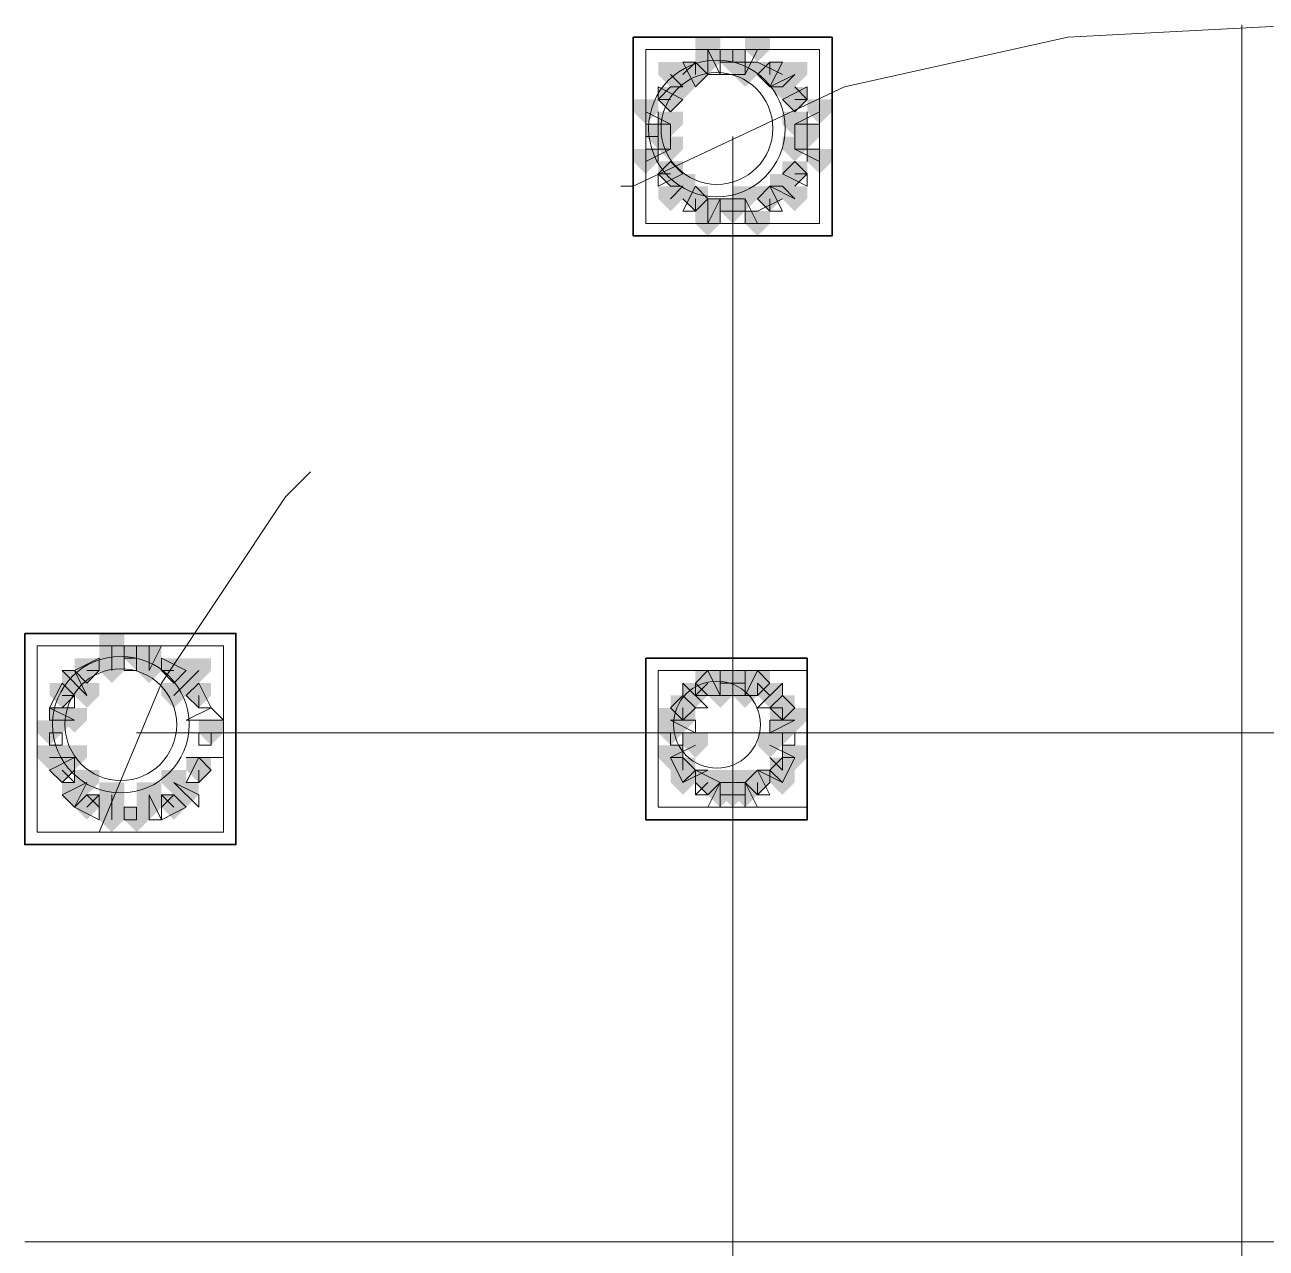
# Model space of a CAD drawing. Header units: millimetres. Extents: x 2315 to 4619, y 1334 to 1897.
# Drawn here: x 3466.06 to 3472.16, y 1541.67 to 1547.68 of the extents above; entities that cross this region are included whole.
import ezdxf

# ---------------------------------------------------------------- set-up
doc = ezdxf.new("R2010")
doc.units = ezdxf.units.MM
for name, color, linetype, true_color in [('PDF_10', 7, 'Continuous', 0x00b85c), ('PDF_AXIS', 7, 'Continuous', 0x00b85c), ('PDF_柱构件', 7, 'Continuous', 0x00b85c), ('PDF_转运站初步方案', 7, 'Continuous', 0x00b85c)]:
    doc.layers.add(name, color=color, linetype=linetype, true_color=true_color)
doc.layers.add('PDF_中心线层', color=1, linetype='Continuous')
doc.layers.add('PDF_粗实线层', color=7, linetype='Continuous')

msp = doc.modelspace()

# ---------------------------------------------------------------- hatches: boundary and pattern name
at = {"layer": 'PDF_10', "transparency": 33554559}
for points in [[(3469.5396, 1547.5601), (3469.4785, 1547.5601), (3469.4785, 1547.499), (3469.5396, 1547.4379), (3469.6006, 1547.499), (3469.6006, 1547.5601)], [(3469.5396, 1547.5601), (3469.4785, 1547.5601), (3469.4785, 1547.499), (3469.5396, 1547.4379), (3469.6006, 1547.499), (3469.6006, 1547.5601)], [(3469.3563, 1547.499), (3469.2952, 1547.499), (3469.2952, 1547.4379), (3469.3563, 1547.3768), (3469.4174, 1547.4379), (3469.4174, 1547.499)], [(3469.3563, 1547.499), (3469.2952, 1547.499), (3469.2952, 1547.4379), (3469.3563, 1547.3768), (3469.4174, 1547.4379), (3469.4174, 1547.499)], [(3469.7228, 1547.499), (3469.6617, 1547.499), (3469.6617, 1547.4379), (3469.7228, 1547.3768), (3469.7839, 1547.4379), (3469.7839, 1547.499)], [(3469.7228, 1547.499), (3469.6617, 1547.499), (3469.6617, 1547.4379), (3469.7228, 1547.3768), (3469.7839, 1547.4379), (3469.7839, 1547.499)], [(3469.2342, 1547.3768), (3469.1731, 1547.3768), (3469.1731, 1547.3157), (3469.2342, 1547.2547), (3469.2952, 1547.3157), (3469.2952, 1547.3768)], [(3469.2342, 1547.3768), (3469.1731, 1547.3768), (3469.1731, 1547.3157), (3469.2342, 1547.2547), (3469.2952, 1547.3157), (3469.2952, 1547.3768)], [(3469.845, 1547.3768), (3469.7839, 1547.3768), (3469.7839, 1547.3157), (3469.845, 1547.2547), (3469.906, 1547.3157), (3469.906, 1547.3768)], [(3469.845, 1547.3768), (3469.7839, 1547.3768), (3469.7839, 1547.3157), (3469.845, 1547.2547), (3469.906, 1547.3157), (3469.906, 1547.3768)], [(3469.1731, 1547.1936), (3469.112, 1547.1936), (3469.112, 1547.1325), (3469.1731, 1547.0714), (3469.2342, 1547.1325), (3469.2342, 1547.1936)], [(3469.1731, 1547.1936), (3469.112, 1547.1936), (3469.112, 1547.1325), (3469.1731, 1547.0714), (3469.2342, 1547.1325), (3469.2342, 1547.1936)], [(3469.906, 1547.1936), (3469.845, 1547.1936), (3469.845, 1547.1325), (3469.906, 1547.0714), (3469.9671, 1547.1325), (3469.9671, 1547.1936)], [(3469.906, 1547.1936), (3469.845, 1547.1936), (3469.845, 1547.1325), (3469.906, 1547.0714), (3469.9671, 1547.1325), (3469.9671, 1547.1936)], [(3469.906, 1547.1936), (3469.845, 1547.1936), (3469.845, 1547.1325), (3469.906, 1547.0714), (3469.9671, 1547.1325), (3469.9671, 1547.1936)], [(3469.2342, 1547.0103), (3469.1731, 1547.0103), (3469.1731, 1546.9493), (3469.2342, 1546.8882), (3469.2952, 1546.9493), (3469.2952, 1547.0103)], [(3469.2342, 1547.0103), (3469.1731, 1547.0103), (3469.1731, 1546.9493), (3469.2342, 1546.8882), (3469.2952, 1546.9493), (3469.2952, 1547.0103)], [(3469.845, 1547.0103), (3469.7839, 1547.0103), (3469.7839, 1546.9493), (3469.845, 1546.8882), (3469.906, 1546.9493), (3469.906, 1547.0103)], [(3469.845, 1547.0103), (3469.7839, 1547.0103), (3469.7839, 1546.9493), (3469.845, 1546.8882), (3469.906, 1546.9493), (3469.906, 1547.0103)], [(3469.3563, 1546.8882), (3469.2952, 1546.8882), (3469.2952, 1546.8271), (3469.3563, 1546.766), (3469.4174, 1546.8271), (3469.4174, 1546.8882)], [(3469.3563, 1546.8882), (3469.2952, 1546.8882), (3469.2952, 1546.8271), (3469.3563, 1546.766), (3469.4174, 1546.8271), (3469.4174, 1546.8882)], [(3469.7228, 1546.8882), (3469.6617, 1546.8882), (3469.6617, 1546.8271), (3469.7228, 1546.766), (3469.7839, 1546.8271), (3469.7839, 1546.8882)], [(3469.7228, 1546.8882), (3469.6617, 1546.8882), (3469.6617, 1546.8271), (3469.7228, 1546.766), (3469.7839, 1546.8271), (3469.7839, 1546.8882)], [(3469.5396, 1546.8271), (3469.4785, 1546.8271), (3469.4785, 1546.766), (3469.5396, 1546.7049), (3469.6006, 1546.766), (3469.6006, 1546.8271)], [(3469.5396, 1546.8271), (3469.4785, 1546.8271), (3469.4785, 1546.766), (3469.5396, 1546.7049), (3469.6006, 1546.766), (3469.6006, 1546.8271)], [(3466.6077, 1544.6282), (3466.5466, 1544.6282), (3466.5466, 1544.5671), (3466.6077, 1544.506), (3466.6687, 1544.5671), (3466.6687, 1544.6282)], [(3466.6077, 1544.6282), (3466.5466, 1544.6282), (3466.5466, 1544.5671), (3466.6077, 1544.506), (3466.6687, 1544.5671), (3466.6687, 1544.6282)], [(3466.3633, 1544.5671), (3466.3023, 1544.5671), (3466.3023, 1544.506), (3466.3633, 1544.4449), (3466.4244, 1544.506), (3466.4244, 1544.5671)], [(3466.3633, 1544.5671), (3466.3023, 1544.5671), (3466.3023, 1544.506), (3466.3633, 1544.4449), (3466.4244, 1544.506), (3466.4244, 1544.5671)], [(3466.7909, 1544.5671), (3466.7298, 1544.5671), (3466.7298, 1544.506), (3466.7909, 1544.4449), (3466.852, 1544.506), (3466.852, 1544.5671)], [(3466.7909, 1544.5671), (3466.7298, 1544.5671), (3466.7298, 1544.506), (3466.7909, 1544.4449), (3466.852, 1544.506), (3466.852, 1544.5671)], [(3469.4174, 1544.506), (3469.3563, 1544.506), (3469.3563, 1544.4449), (3469.4174, 1544.3839), (3469.4785, 1544.4449), (3469.4785, 1544.506)], [(3469.4174, 1544.506), (3469.3563, 1544.506), (3469.3563, 1544.4449), (3469.4174, 1544.3839), (3469.4785, 1544.4449), (3469.4785, 1544.506)], [(3469.5396, 1544.506), (3469.4785, 1544.506), (3469.4785, 1544.4449), (3469.5396, 1544.3839), (3469.6006, 1544.4449), (3469.6006, 1544.506)], [(3469.5396, 1544.506), (3469.4785, 1544.506), (3469.4785, 1544.4449), (3469.5396, 1544.3839), (3469.6006, 1544.4449), (3469.6006, 1544.506)], [(3469.6617, 1544.506), (3469.6006, 1544.506), (3469.6006, 1544.4449), (3469.6617, 1544.3839), (3469.7228, 1544.4449), (3469.7228, 1544.506)], [(3469.6617, 1544.506), (3469.6006, 1544.506), (3469.6006, 1544.4449), (3469.6617, 1544.3839), (3469.7228, 1544.4449), (3469.7228, 1544.506)], [(3466.2412, 1544.4449), (3466.1801, 1544.4449), (3466.1801, 1544.3839), (3466.2412, 1544.3228), (3466.3023, 1544.3839), (3466.3023, 1544.4449)], [(3466.2412, 1544.4449), (3466.1801, 1544.4449), (3466.1801, 1544.3839), (3466.2412, 1544.3228), (3466.3023, 1544.3839), (3466.3023, 1544.4449)], [(3466.9131, 1544.4449), (3466.852, 1544.4449), (3466.852, 1544.3839), (3466.9131, 1544.3228), (3466.9742, 1544.3839), (3466.9742, 1544.4449)], [(3466.9131, 1544.4449), (3466.852, 1544.4449), (3466.852, 1544.3839), (3466.9131, 1544.3228), (3466.9742, 1544.3839), (3466.9742, 1544.4449)], [(3466.9131, 1544.4449), (3466.852, 1544.4449), (3466.852, 1544.3839), (3466.9131, 1544.3228), (3466.9742, 1544.3839), (3466.9742, 1544.4449)], [(3469.2952, 1544.3839), (3469.2342, 1544.3839), (3469.2342, 1544.3228), (3469.2952, 1544.2617), (3469.3563, 1544.3228), (3469.3563, 1544.3839)], [(3469.2952, 1544.3839), (3469.2342, 1544.3839), (3469.2342, 1544.3228), (3469.2952, 1544.2617), (3469.3563, 1544.3228), (3469.3563, 1544.3839)], [(3469.2952, 1544.3839), (3469.2342, 1544.3839), (3469.2342, 1544.3228), (3469.2952, 1544.2617), (3469.3563, 1544.3228), (3469.3563, 1544.3839)], [(3469.7839, 1544.3839), (3469.7228, 1544.3839), (3469.7228, 1544.3228), (3469.7839, 1544.2617), (3469.845, 1544.3228), (3469.845, 1544.3839)], [(3469.7839, 1544.3839), (3469.7228, 1544.3839), (3469.7228, 1544.3228), (3469.7839, 1544.2617), (3469.845, 1544.3228), (3469.845, 1544.3839)], [(3466.1801, 1544.2617), (3466.119, 1544.2617), (3466.119, 1544.2006), (3466.1801, 1544.1395), (3466.2412, 1544.2006), (3466.2412, 1544.2617)], [(3466.1801, 1544.2617), (3466.119, 1544.2617), (3466.119, 1544.2006), (3466.1801, 1544.1395), (3466.2412, 1544.2006), (3466.2412, 1544.2617)], [(3466.9742, 1544.2617), (3466.9131, 1544.2617), (3466.9131, 1544.2006), (3466.9742, 1544.1395), (3467.0352, 1544.2006), (3467.0352, 1544.2617)], [(3466.9742, 1544.2617), (3466.9131, 1544.2617), (3466.9131, 1544.2006), (3466.9742, 1544.1395), (3467.0352, 1544.2006), (3467.0352, 1544.2617)], [(3469.2342, 1544.2617), (3469.1731, 1544.2617), (3469.1731, 1544.2006), (3469.2342, 1544.1395), (3469.2952, 1544.2006), (3469.2952, 1544.2617)], [(3469.2342, 1544.2617), (3469.1731, 1544.2617), (3469.1731, 1544.2006), (3469.2342, 1544.1395), (3469.2952, 1544.2006), (3469.2952, 1544.2617)], [(3469.7839, 1544.2617), (3469.7228, 1544.2617), (3469.7228, 1544.2006), (3469.7839, 1544.1395), (3469.845, 1544.2006), (3469.845, 1544.2617)], [(3469.7839, 1544.2617), (3469.7228, 1544.2617), (3469.7228, 1544.2006), (3469.7839, 1544.1395), (3469.845, 1544.2006), (3469.845, 1544.2617)], [(3466.2412, 1544.0784), (3466.1801, 1544.0784), (3466.1801, 1544.0174), (3466.2412, 1543.9563), (3466.3023, 1544.0174), (3466.3023, 1544.0784)], [(3466.2412, 1544.0784), (3466.1801, 1544.0784), (3466.1801, 1544.0174), (3466.2412, 1543.9563), (3466.3023, 1544.0174), (3466.3023, 1544.0784)], [(3466.9131, 1544.0784), (3466.852, 1544.0784), (3466.852, 1544.0174), (3466.9131, 1543.9563), (3466.9742, 1544.0174), (3466.9742, 1544.0784)], [(3466.9131, 1544.0784), (3466.852, 1544.0784), (3466.852, 1544.0174), (3466.9131, 1543.9563), (3466.9742, 1544.0174), (3466.9742, 1544.0784)], [(3469.2952, 1544.0784), (3469.2342, 1544.0784), (3469.2342, 1544.0174), (3469.2952, 1543.9563), (3469.3563, 1544.0174), (3469.3563, 1544.0784)], [(3469.2952, 1544.0784), (3469.2342, 1544.0784), (3469.2342, 1544.0174), (3469.2952, 1543.9563), (3469.3563, 1544.0174), (3469.3563, 1544.0784)], [(3469.7839, 1544.0784), (3469.7228, 1544.0784), (3469.7228, 1544.0174), (3469.7839, 1543.9563), (3469.845, 1544.0174), (3469.845, 1544.0784)], [(3469.7839, 1544.0784), (3469.7228, 1544.0784), (3469.7228, 1544.0174), (3469.7839, 1543.9563), (3469.845, 1544.0174), (3469.845, 1544.0784)], [(3469.4174, 1544.0174), (3469.3563, 1544.0174), (3469.3563, 1543.9563), (3469.4174, 1543.8952), (3469.4785, 1543.9563), (3469.4785, 1544.0174)], [(3469.4174, 1544.0174), (3469.3563, 1544.0174), (3469.3563, 1543.9563), (3469.4174, 1543.8952), (3469.4785, 1543.9563), (3469.4785, 1544.0174)], [(3469.6617, 1544.0174), (3469.6006, 1544.0174), (3469.6006, 1543.9563), (3469.6617, 1543.8952), (3469.7228, 1543.9563), (3469.7228, 1544.0174)], [(3469.6617, 1544.0174), (3469.6006, 1544.0174), (3469.6006, 1543.9563), (3469.6617, 1543.8952), (3469.7228, 1543.9563), (3469.7228, 1544.0174)], [(3469.5396, 1543.9563), (3469.4785, 1543.9563), (3469.4785, 1543.8952), (3469.5396, 1543.8341), (3469.6006, 1543.8952), (3469.6006, 1543.9563)], [(3469.5396, 1543.9563), (3469.4785, 1543.9563), (3469.4785, 1543.8952), (3469.5396, 1543.8341), (3469.6006, 1543.8952), (3469.6006, 1543.9563)], [(3466.3633, 1543.8952), (3466.3023, 1543.8952), (3466.3023, 1543.8341), (3466.3633, 1543.773), (3466.4244, 1543.8341), (3466.4244, 1543.8952)], [(3466.3633, 1543.8952), (3466.3023, 1543.8952), (3466.3023, 1543.8341), (3466.3633, 1543.773), (3466.4244, 1543.8341), (3466.4244, 1543.8952)], [(3466.7909, 1543.8952), (3466.7298, 1543.8952), (3466.7298, 1543.8341), (3466.7909, 1543.773), (3466.852, 1543.8341), (3466.852, 1543.8952)], [(3466.7909, 1543.8952), (3466.7298, 1543.8952), (3466.7298, 1543.8341), (3466.7909, 1543.773), (3466.852, 1543.8341), (3466.852, 1543.8952)], [(3466.6077, 1543.8341), (3466.5466, 1543.8341), (3466.5466, 1543.773), (3466.6077, 1543.712), (3466.6687, 1543.773), (3466.6687, 1543.8341)], [(3466.6077, 1543.8341), (3466.5466, 1543.8341), (3466.5466, 1543.773), (3466.6077, 1543.712), (3466.6687, 1543.773), (3466.6687, 1543.8341)]]:
    msp.add_hatch(color=256, dxfattribs=at).paths.add_polyline_path(points)
at = {"layer": 'PDF_柱构件', "transparency": 33554559}
for points in [[(3469.4174, 1547.6211), (3469.3563, 1547.6211), (3469.3563, 1547.5601), (3469.4174, 1547.499), (3469.4785, 1547.5601), (3469.4785, 1547.6211)], [(3469.6617, 1547.6211), (3469.6006, 1547.6211), (3469.6006, 1547.5601), (3469.6617, 1547.499), (3469.7228, 1547.5601), (3469.7228, 1547.6211)], [(3469.4174, 1547.5601), (3469.3563, 1547.5601), (3469.3563, 1547.499), (3469.4174, 1547.4379), (3469.4785, 1547.499), (3469.4785, 1547.5601)], [(3469.2342, 1547.499), (3469.1731, 1547.499), (3469.1731, 1547.4379), (3469.2342, 1547.3768), (3469.2952, 1547.4379), (3469.2952, 1547.499)], [(3469.6006, 1547.499), (3469.5396, 1547.499), (3469.5396, 1547.4379), (3469.6006, 1547.3768), (3469.6617, 1547.4379), (3469.6617, 1547.499)], [(3469.845, 1547.499), (3469.7839, 1547.499), (3469.7839, 1547.4379), (3469.845, 1547.3768), (3469.906, 1547.4379), (3469.906, 1547.499)], [(3469.2952, 1547.4379), (3469.2342, 1547.4379), (3469.2342, 1547.3768), (3469.2952, 1547.3157), (3469.3563, 1547.3768), (3469.3563, 1547.4379)], [(3469.7839, 1547.4379), (3469.7228, 1547.4379), (3469.7228, 1547.3768), (3469.7839, 1547.3157), (3469.845, 1547.3768), (3469.845, 1547.4379)], [(3469.112, 1547.3157), (3469.0509, 1547.3157), (3469.0509, 1547.2547), (3469.112, 1547.1936), (3469.1731, 1547.2547), (3469.1731, 1547.3157)], [(3469.9671, 1547.3157), (3469.906, 1547.3157), (3469.906, 1547.2547), (3469.9671, 1547.1936), (3470.0282, 1547.2547), (3470.0282, 1547.3157)], [(3469.2342, 1547.2547), (3469.1731, 1547.2547), (3469.1731, 1547.1936), (3469.2342, 1547.1325), (3469.2952, 1547.1936), (3469.2952, 1547.2547)], [(3469.845, 1547.2547), (3469.7839, 1547.2547), (3469.7839, 1547.1936), (3469.845, 1547.1325), (3469.906, 1547.1936), (3469.906, 1547.2547)], [(3469.2342, 1547.1325), (3469.1731, 1547.1325), (3469.1731, 1547.0714), (3469.2342, 1547.0103), (3469.2952, 1547.0714), (3469.2952, 1547.1325)], [(3469.845, 1547.1325), (3469.7839, 1547.1325), (3469.7839, 1547.0714), (3469.845, 1547.0103), (3469.906, 1547.0714), (3469.906, 1547.1325)], [(3469.112, 1547.0714), (3469.0509, 1547.0714), (3469.0509, 1547.0103), (3469.112, 1546.9493), (3469.1731, 1547.0103), (3469.1731, 1547.0714)], [(3469.9671, 1547.0714), (3469.906, 1547.0714), (3469.906, 1547.0103), (3469.9671, 1546.9493), (3470.0282, 1547.0103), (3470.0282, 1547.0714)], [(3469.2952, 1546.9493), (3469.2342, 1546.9493), (3469.2342, 1546.8882), (3469.2952, 1546.8271), (3469.3563, 1546.8882), (3469.3563, 1546.9493)], [(3469.7839, 1546.9493), (3469.7228, 1546.9493), (3469.7228, 1546.8882), (3469.7839, 1546.8271), (3469.845, 1546.8882), (3469.845, 1546.9493)], [(3469.2342, 1546.8882), (3469.1731, 1546.8882), (3469.1731, 1546.8271), (3469.2342, 1546.766), (3469.2952, 1546.8271), (3469.2952, 1546.8882)], [(3469.6006, 1546.8882), (3469.5396, 1546.8882), (3469.5396, 1546.8271), (3469.6006, 1546.766), (3469.6617, 1546.8271), (3469.6617, 1546.8882)], [(3469.845, 1546.8882), (3469.7839, 1546.8882), (3469.7839, 1546.8271), (3469.845, 1546.766), (3469.906, 1546.8271), (3469.906, 1546.8882)], [(3469.4174, 1546.8271), (3469.3563, 1546.8271), (3469.3563, 1546.766), (3469.4174, 1546.7049), (3469.4785, 1546.766), (3469.4785, 1546.8271)], [(3469.4174, 1546.766), (3469.3563, 1546.766), (3469.3563, 1546.7049), (3469.4174, 1546.6439), (3469.4785, 1546.7049), (3469.4785, 1546.766)], [(3469.6617, 1546.766), (3469.6006, 1546.766), (3469.6006, 1546.7049), (3469.6617, 1546.6439), (3469.7228, 1546.7049), (3469.7228, 1546.766)], [(3466.4855, 1544.6893), (3466.4244, 1544.6893), (3466.4244, 1544.6282), (3466.4855, 1544.5671), (3466.5466, 1544.6282), (3466.5466, 1544.6893)], [(3466.4855, 1544.6282), (3466.4244, 1544.6282), (3466.4244, 1544.5671), (3466.4855, 1544.506), (3466.5466, 1544.5671), (3466.5466, 1544.6282)], [(3466.6687, 1544.6282), (3466.6077, 1544.6282), (3466.6077, 1544.5671), (3466.6687, 1544.506), (3466.7298, 1544.5671), (3466.7298, 1544.6282)], [(3466.4855, 1544.5671), (3466.4244, 1544.5671), (3466.4244, 1544.506), (3466.4855, 1544.4449), (3466.5466, 1544.506), (3466.5466, 1544.5671)], [(3466.6687, 1544.5671), (3466.6077, 1544.5671), (3466.6077, 1544.506), (3466.6687, 1544.4449), (3466.7298, 1544.506), (3466.7298, 1544.5671)], [(3466.9131, 1544.5671), (3466.852, 1544.5671), (3466.852, 1544.506), (3466.9131, 1544.4449), (3466.9742, 1544.506), (3466.9742, 1544.5671)], [(3466.3023, 1544.506), (3466.2412, 1544.506), (3466.2412, 1544.4449), (3466.3023, 1544.3839), (3466.3633, 1544.4449), (3466.3633, 1544.506)], [(3466.852, 1544.506), (3466.7909, 1544.506), (3466.7909, 1544.4449), (3466.852, 1544.3839), (3466.9131, 1544.4449), (3466.9131, 1544.506)], [(3469.4785, 1544.506), (3469.4174, 1544.506), (3469.4174, 1544.4449), (3469.4785, 1544.3839), (3469.5396, 1544.4449), (3469.5396, 1544.506)], [(3469.6006, 1544.506), (3469.5396, 1544.506), (3469.5396, 1544.4449), (3469.6006, 1544.3839), (3469.6617, 1544.4449), (3469.6617, 1544.506)], [(3466.3633, 1544.4449), (3466.3023, 1544.4449), (3466.3023, 1544.3839), (3466.3633, 1544.3228), (3466.4244, 1544.3839), (3466.4244, 1544.4449)], [(3466.7909, 1544.4449), (3466.7298, 1544.4449), (3466.7298, 1544.3839), (3466.7909, 1544.3228), (3466.852, 1544.3839), (3466.852, 1544.4449)], [(3469.3563, 1544.4449), (3469.2952, 1544.4449), (3469.2952, 1544.3839), (3469.3563, 1544.3228), (3469.4174, 1544.3839), (3469.4174, 1544.4449)], [(3469.4785, 1544.4449), (3469.4174, 1544.4449), (3469.4174, 1544.3839), (3469.4785, 1544.3228), (3469.5396, 1544.3839), (3469.5396, 1544.4449)], [(3469.6006, 1544.4449), (3469.5396, 1544.4449), (3469.5396, 1544.3839), (3469.6006, 1544.3228), (3469.6617, 1544.3839), (3469.6617, 1544.4449)], [(3469.7228, 1544.4449), (3469.6617, 1544.4449), (3469.6617, 1544.3839), (3469.7228, 1544.3228), (3469.7839, 1544.3839), (3469.7839, 1544.4449)], [(3466.2412, 1544.3228), (3466.1801, 1544.3228), (3466.1801, 1544.2617), (3466.2412, 1544.2006), (3466.3023, 1544.2617), (3466.3023, 1544.3228)], [(3466.3023, 1544.3228), (3466.2412, 1544.3228), (3466.2412, 1544.2617), (3466.3023, 1544.2006), (3466.3633, 1544.2617), (3466.3633, 1544.3228)], [(3469.2342, 1544.3228), (3469.1731, 1544.3228), (3469.1731, 1544.2617), (3469.2342, 1544.2006), (3469.2952, 1544.2617), (3469.2952, 1544.3228)], [(3469.2952, 1544.3228), (3469.2342, 1544.3228), (3469.2342, 1544.2617), (3469.2952, 1544.2006), (3469.3563, 1544.2617), (3469.3563, 1544.3228)], [(3469.7839, 1544.3228), (3469.7228, 1544.3228), (3469.7228, 1544.2617), (3469.7839, 1544.2006), (3469.845, 1544.2617), (3469.845, 1544.3228)], [(3469.845, 1544.3228), (3469.7839, 1544.3228), (3469.7839, 1544.2617), (3469.845, 1544.2006), (3469.906, 1544.2617), (3469.906, 1544.3228)], [(3469.3563, 1544.2006), (3469.2952, 1544.2006), (3469.2952, 1544.1395), (3469.3563, 1544.0784), (3469.4174, 1544.1395), (3469.4174, 1544.2006)], [(3469.7228, 1544.2006), (3469.6617, 1544.2006), (3469.6617, 1544.1395), (3469.7228, 1544.0784), (3469.7839, 1544.1395), (3469.7839, 1544.2006)], [(3466.1801, 1544.1395), (3466.119, 1544.1395), (3466.119, 1544.0784), (3466.1801, 1544.0174), (3466.2412, 1544.0784), (3466.2412, 1544.1395)], [(3466.2412, 1544.1395), (3466.1801, 1544.1395), (3466.1801, 1544.0784), (3466.2412, 1544.0174), (3466.3023, 1544.0784), (3466.3023, 1544.1395)], [(3466.3023, 1544.1395), (3466.2412, 1544.1395), (3466.2412, 1544.0784), (3466.3023, 1544.0174), (3466.3633, 1544.0784), (3466.3633, 1544.1395)], [(3469.2342, 1544.1395), (3469.1731, 1544.1395), (3469.1731, 1544.0784), (3469.2342, 1544.0174), (3469.2952, 1544.0784), (3469.2952, 1544.1395)], [(3469.845, 1544.1395), (3469.7839, 1544.1395), (3469.7839, 1544.0784), (3469.845, 1544.0174), (3469.906, 1544.0784), (3469.906, 1544.1395)], [(3466.3633, 1544.0174), (3466.3023, 1544.0174), (3466.3023, 1543.9563), (3466.3633, 1543.8952), (3466.4244, 1543.9563), (3466.4244, 1544.0174)], [(3466.7909, 1544.0174), (3466.7298, 1544.0174), (3466.7298, 1543.9563), (3466.7909, 1543.8952), (3466.852, 1543.9563), (3466.852, 1544.0174)], [(3469.2952, 1544.0174), (3469.2342, 1544.0174), (3469.2342, 1543.9563), (3469.2952, 1543.8952), (3469.3563, 1543.9563), (3469.3563, 1544.0174)], [(3469.4785, 1544.0174), (3469.4174, 1544.0174), (3469.4174, 1543.9563), (3469.4785, 1543.8952), (3469.5396, 1543.9563), (3469.5396, 1544.0174)], [(3469.6006, 1544.0174), (3469.5396, 1544.0174), (3469.5396, 1543.9563), (3469.6006, 1543.8952), (3469.6617, 1543.9563), (3469.6617, 1544.0174)], [(3469.7839, 1544.0174), (3469.7228, 1544.0174), (3469.7228, 1543.9563), (3469.7839, 1543.8952), (3469.845, 1543.9563), (3469.845, 1544.0174)], [(3466.3023, 1543.9563), (3466.2412, 1543.9563), (3466.2412, 1543.8952), (3466.3023, 1543.8341), (3466.3633, 1543.8952), (3466.3633, 1543.9563)], [(3466.4855, 1543.9563), (3466.4244, 1543.9563), (3466.4244, 1543.8952), (3466.4855, 1543.8341), (3466.5466, 1543.8952), (3466.5466, 1543.9563)], [(3466.6687, 1543.9563), (3466.6077, 1543.9563), (3466.6077, 1543.8952), (3466.6687, 1543.8341), (3466.7298, 1543.8952), (3466.7298, 1543.9563)], [(3466.852, 1543.9563), (3466.7909, 1543.9563), (3466.7909, 1543.8952), (3466.852, 1543.8341), (3466.9131, 1543.8952), (3466.9131, 1543.9563)], [(3469.4785, 1543.9563), (3469.4174, 1543.9563), (3469.4174, 1543.8952), (3469.4785, 1543.8341), (3469.5396, 1543.8952), (3469.5396, 1543.9563)], [(3469.6006, 1543.9563), (3469.5396, 1543.9563), (3469.5396, 1543.8952), (3469.6006, 1543.8341), (3469.6617, 1543.8952), (3469.6617, 1543.9563)], [(3466.4855, 1543.8952), (3466.4244, 1543.8952), (3466.4244, 1543.8341), (3466.4855, 1543.773), (3466.5466, 1543.8341), (3466.5466, 1543.8952)], [(3466.6687, 1543.8952), (3466.6077, 1543.8952), (3466.6077, 1543.8341), (3466.6687, 1543.773), (3466.7298, 1543.8341), (3466.7298, 1543.8952)], [(3466.4855, 1543.8341), (3466.4244, 1543.8341), (3466.4244, 1543.773), (3466.4855, 1543.712), (3466.5466, 1543.773), (3466.5466, 1543.8341)]]:
    msp.add_hatch(color=256, dxfattribs=at).paths.add_polyline_path(points)
at = {"layer": 'PDF_转运站初步方案', "transparency": 33554559}
for points in [[(3469.5396, 1547.5601), (3469.4785, 1547.5601), (3469.4785, 1547.499), (3469.5396, 1547.4379), (3469.6006, 1547.499), (3469.6006, 1547.5601)], [(3469.5396, 1547.5601), (3469.4785, 1547.5601), (3469.4785, 1547.499), (3469.5396, 1547.4379), (3469.6006, 1547.499), (3469.6006, 1547.5601)], [(3469.3563, 1547.499), (3469.2952, 1547.499), (3469.2952, 1547.4379), (3469.3563, 1547.3768), (3469.4174, 1547.4379), (3469.4174, 1547.499)], [(3469.3563, 1547.499), (3469.2952, 1547.499), (3469.2952, 1547.4379), (3469.3563, 1547.3768), (3469.4174, 1547.4379), (3469.4174, 1547.499)], [(3469.7228, 1547.499), (3469.6617, 1547.499), (3469.6617, 1547.4379), (3469.7228, 1547.3768), (3469.7839, 1547.4379), (3469.7839, 1547.499)], [(3469.7228, 1547.499), (3469.6617, 1547.499), (3469.6617, 1547.4379), (3469.7228, 1547.3768), (3469.7839, 1547.4379), (3469.7839, 1547.499)], [(3469.2342, 1547.3768), (3469.1731, 1547.3768), (3469.1731, 1547.3157), (3469.2342, 1547.2547), (3469.2952, 1547.3157), (3469.2952, 1547.3768)], [(3469.2342, 1547.3768), (3469.1731, 1547.3768), (3469.1731, 1547.3157), (3469.2342, 1547.2547), (3469.2952, 1547.3157), (3469.2952, 1547.3768)], [(3469.845, 1547.3768), (3469.7839, 1547.3768), (3469.7839, 1547.3157), (3469.845, 1547.2547), (3469.906, 1547.3157), (3469.906, 1547.3768)], [(3469.845, 1547.3768), (3469.7839, 1547.3768), (3469.7839, 1547.3157), (3469.845, 1547.2547), (3469.906, 1547.3157), (3469.906, 1547.3768)], [(3469.1731, 1547.1936), (3469.112, 1547.1936), (3469.112, 1547.1325), (3469.1731, 1547.0714), (3469.2342, 1547.1325), (3469.2342, 1547.1936)], [(3469.1731, 1547.1936), (3469.112, 1547.1936), (3469.112, 1547.1325), (3469.1731, 1547.0714), (3469.2342, 1547.1325), (3469.2342, 1547.1936)], [(3469.906, 1547.1936), (3469.845, 1547.1936), (3469.845, 1547.1325), (3469.906, 1547.0714), (3469.9671, 1547.1325), (3469.9671, 1547.1936)], [(3469.906, 1547.1936), (3469.845, 1547.1936), (3469.845, 1547.1325), (3469.906, 1547.0714), (3469.9671, 1547.1325), (3469.9671, 1547.1936)], [(3469.2342, 1547.0103), (3469.1731, 1547.0103), (3469.1731, 1546.9493), (3469.2342, 1546.8882), (3469.2952, 1546.9493), (3469.2952, 1547.0103)], [(3469.2342, 1547.0103), (3469.1731, 1547.0103), (3469.1731, 1546.9493), (3469.2342, 1546.8882), (3469.2952, 1546.9493), (3469.2952, 1547.0103)], [(3469.845, 1547.0103), (3469.7839, 1547.0103), (3469.7839, 1546.9493), (3469.845, 1546.8882), (3469.906, 1546.9493), (3469.906, 1547.0103)], [(3469.845, 1547.0103), (3469.7839, 1547.0103), (3469.7839, 1546.9493), (3469.845, 1546.8882), (3469.906, 1546.9493), (3469.906, 1547.0103)], [(3469.3563, 1546.8882), (3469.2952, 1546.8882), (3469.2952, 1546.8271), (3469.3563, 1546.766), (3469.4174, 1546.8271), (3469.4174, 1546.8882)], [(3469.3563, 1546.8882), (3469.2952, 1546.8882), (3469.2952, 1546.8271), (3469.3563, 1546.766), (3469.4174, 1546.8271), (3469.4174, 1546.8882)], [(3469.7228, 1546.8882), (3469.6617, 1546.8882), (3469.6617, 1546.8271), (3469.7228, 1546.766), (3469.7839, 1546.8271), (3469.7839, 1546.8882)], [(3469.7228, 1546.8882), (3469.6617, 1546.8882), (3469.6617, 1546.8271), (3469.7228, 1546.766), (3469.7839, 1546.8271), (3469.7839, 1546.8882)], [(3469.5396, 1546.8271), (3469.4785, 1546.8271), (3469.4785, 1546.766), (3469.5396, 1546.7049), (3469.6006, 1546.766), (3469.6006, 1546.8271)], [(3469.5396, 1546.8271), (3469.4785, 1546.8271), (3469.4785, 1546.766), (3469.5396, 1546.7049), (3469.6006, 1546.766), (3469.6006, 1546.8271)], [(3466.6077, 1544.6282), (3466.5466, 1544.6282), (3466.5466, 1544.5671), (3466.6077, 1544.506), (3466.6687, 1544.5671), (3466.6687, 1544.6282)], [(3466.6077, 1544.6282), (3466.5466, 1544.6282), (3466.5466, 1544.5671), (3466.6077, 1544.506), (3466.6687, 1544.5671), (3466.6687, 1544.6282)], [(3466.3633, 1544.5671), (3466.3023, 1544.5671), (3466.3023, 1544.506), (3466.3633, 1544.4449), (3466.4244, 1544.506), (3466.4244, 1544.5671)], [(3466.3633, 1544.5671), (3466.3023, 1544.5671), (3466.3023, 1544.506), (3466.3633, 1544.4449), (3466.4244, 1544.506), (3466.4244, 1544.5671)], [(3466.7909, 1544.5671), (3466.7298, 1544.5671), (3466.7298, 1544.506), (3466.7909, 1544.4449), (3466.852, 1544.506), (3466.852, 1544.5671)], [(3466.7909, 1544.5671), (3466.7298, 1544.5671), (3466.7298, 1544.506), (3466.7909, 1544.4449), (3466.852, 1544.506), (3466.852, 1544.5671)], [(3469.4174, 1544.506), (3469.3563, 1544.506), (3469.3563, 1544.4449), (3469.4174, 1544.3839), (3469.4785, 1544.4449), (3469.4785, 1544.506)], [(3469.4174, 1544.506), (3469.3563, 1544.506), (3469.3563, 1544.4449), (3469.4174, 1544.3839), (3469.4785, 1544.4449), (3469.4785, 1544.506)], [(3469.5396, 1544.506), (3469.4785, 1544.506), (3469.4785, 1544.4449), (3469.5396, 1544.3839), (3469.6006, 1544.4449), (3469.6006, 1544.506)], [(3469.5396, 1544.506), (3469.4785, 1544.506), (3469.4785, 1544.4449), (3469.5396, 1544.3839), (3469.6006, 1544.4449), (3469.6006, 1544.506)], [(3469.6617, 1544.506), (3469.6006, 1544.506), (3469.6006, 1544.4449), (3469.6617, 1544.3839), (3469.7228, 1544.4449), (3469.7228, 1544.506)], [(3469.6617, 1544.506), (3469.6006, 1544.506), (3469.6006, 1544.4449), (3469.6617, 1544.3839), (3469.7228, 1544.4449), (3469.7228, 1544.506)], [(3466.2412, 1544.4449), (3466.1801, 1544.4449), (3466.1801, 1544.3839), (3466.2412, 1544.3228), (3466.3023, 1544.3839), (3466.3023, 1544.4449)], [(3466.2412, 1544.4449), (3466.1801, 1544.4449), (3466.1801, 1544.3839), (3466.2412, 1544.3228), (3466.3023, 1544.3839), (3466.3023, 1544.4449)], [(3466.9131, 1544.4449), (3466.852, 1544.4449), (3466.852, 1544.3839), (3466.9131, 1544.3228), (3466.9742, 1544.3839), (3466.9742, 1544.4449)], [(3466.9131, 1544.4449), (3466.852, 1544.4449), (3466.852, 1544.3839), (3466.9131, 1544.3228), (3466.9742, 1544.3839), (3466.9742, 1544.4449)], [(3469.2952, 1544.3839), (3469.2342, 1544.3839), (3469.2342, 1544.3228), (3469.2952, 1544.2617), (3469.3563, 1544.3228), (3469.3563, 1544.3839)], [(3469.2952, 1544.3839), (3469.2342, 1544.3839), (3469.2342, 1544.3228), (3469.2952, 1544.2617), (3469.3563, 1544.3228), (3469.3563, 1544.3839)], [(3469.7839, 1544.3839), (3469.7228, 1544.3839), (3469.7228, 1544.3228), (3469.7839, 1544.2617), (3469.845, 1544.3228), (3469.845, 1544.3839)], [(3469.7839, 1544.3839), (3469.7228, 1544.3839), (3469.7228, 1544.3228), (3469.7839, 1544.2617), (3469.845, 1544.3228), (3469.845, 1544.3839)], [(3466.1801, 1544.2617), (3466.119, 1544.2617), (3466.119, 1544.2006), (3466.1801, 1544.1395), (3466.2412, 1544.2006), (3466.2412, 1544.2617)], [(3466.1801, 1544.2617), (3466.119, 1544.2617), (3466.119, 1544.2006), (3466.1801, 1544.1395), (3466.2412, 1544.2006), (3466.2412, 1544.2617)], [(3466.9742, 1544.2617), (3466.9131, 1544.2617), (3466.9131, 1544.2006), (3466.9742, 1544.1395), (3467.0352, 1544.2006), (3467.0352, 1544.2617)], [(3466.9742, 1544.2617), (3466.9131, 1544.2617), (3466.9131, 1544.2006), (3466.9742, 1544.1395), (3467.0352, 1544.2006), (3467.0352, 1544.2617)], [(3469.2342, 1544.2617), (3469.1731, 1544.2617), (3469.1731, 1544.2006), (3469.2342, 1544.1395), (3469.2952, 1544.2006), (3469.2952, 1544.2617)], [(3469.2342, 1544.2617), (3469.1731, 1544.2617), (3469.1731, 1544.2006), (3469.2342, 1544.1395), (3469.2952, 1544.2006), (3469.2952, 1544.2617)], [(3469.7839, 1544.2617), (3469.7228, 1544.2617), (3469.7228, 1544.2006), (3469.7839, 1544.1395), (3469.845, 1544.2006), (3469.845, 1544.2617)], [(3469.7839, 1544.2617), (3469.7228, 1544.2617), (3469.7228, 1544.2006), (3469.7839, 1544.1395), (3469.845, 1544.2006), (3469.845, 1544.2617)], [(3466.2412, 1544.0784), (3466.1801, 1544.0784), (3466.1801, 1544.0174), (3466.2412, 1543.9563), (3466.3023, 1544.0174), (3466.3023, 1544.0784)], [(3466.2412, 1544.0784), (3466.1801, 1544.0784), (3466.1801, 1544.0174), (3466.2412, 1543.9563), (3466.3023, 1544.0174), (3466.3023, 1544.0784)], [(3466.9131, 1544.0784), (3466.852, 1544.0784), (3466.852, 1544.0174), (3466.9131, 1543.9563), (3466.9742, 1544.0174), (3466.9742, 1544.0784)], [(3466.9131, 1544.0784), (3466.852, 1544.0784), (3466.852, 1544.0174), (3466.9131, 1543.9563), (3466.9742, 1544.0174), (3466.9742, 1544.0784)], [(3469.2952, 1544.0784), (3469.2342, 1544.0784), (3469.2342, 1544.0174), (3469.2952, 1543.9563), (3469.3563, 1544.0174), (3469.3563, 1544.0784)], [(3469.2952, 1544.0784), (3469.2342, 1544.0784), (3469.2342, 1544.0174), (3469.2952, 1543.9563), (3469.3563, 1544.0174), (3469.3563, 1544.0784)], [(3469.7839, 1544.0784), (3469.7228, 1544.0784), (3469.7228, 1544.0174), (3469.7839, 1543.9563), (3469.845, 1544.0174), (3469.845, 1544.0784)], [(3469.7839, 1544.0784), (3469.7228, 1544.0784), (3469.7228, 1544.0174), (3469.7839, 1543.9563), (3469.845, 1544.0174), (3469.845, 1544.0784)], [(3469.4174, 1544.0174), (3469.3563, 1544.0174), (3469.3563, 1543.9563), (3469.4174, 1543.8952), (3469.4785, 1543.9563), (3469.4785, 1544.0174)], [(3469.4174, 1544.0174), (3469.3563, 1544.0174), (3469.3563, 1543.9563), (3469.4174, 1543.8952), (3469.4785, 1543.9563), (3469.4785, 1544.0174)], [(3469.6617, 1544.0174), (3469.6006, 1544.0174), (3469.6006, 1543.9563), (3469.6617, 1543.8952), (3469.7228, 1543.9563), (3469.7228, 1544.0174)], [(3469.6617, 1544.0174), (3469.6006, 1544.0174), (3469.6006, 1543.9563), (3469.6617, 1543.8952), (3469.7228, 1543.9563), (3469.7228, 1544.0174)], [(3469.5396, 1543.9563), (3469.4785, 1543.9563), (3469.4785, 1543.8952), (3469.5396, 1543.8341), (3469.6006, 1543.8952), (3469.6006, 1543.9563)], [(3469.5396, 1543.9563), (3469.4785, 1543.9563), (3469.4785, 1543.8952), (3469.5396, 1543.8341), (3469.6006, 1543.8952), (3469.6006, 1543.9563)], [(3466.3633, 1543.8952), (3466.3023, 1543.8952), (3466.3023, 1543.8341), (3466.3633, 1543.773), (3466.4244, 1543.8341), (3466.4244, 1543.8952)], [(3466.3633, 1543.8952), (3466.3023, 1543.8952), (3466.3023, 1543.8341), (3466.3633, 1543.773), (3466.4244, 1543.8341), (3466.4244, 1543.8952)], [(3466.7909, 1543.8952), (3466.7298, 1543.8952), (3466.7298, 1543.8341), (3466.7909, 1543.773), (3466.852, 1543.8341), (3466.852, 1543.8952)], [(3466.7909, 1543.8952), (3466.7298, 1543.8952), (3466.7298, 1543.8341), (3466.7909, 1543.773), (3466.852, 1543.8341), (3466.852, 1543.8952)], [(3466.6077, 1543.8341), (3466.5466, 1543.8341), (3466.5466, 1543.773), (3466.6077, 1543.712), (3466.6687, 1543.773), (3466.6687, 1543.8341)], [(3466.6077, 1543.8341), (3466.5466, 1543.8341), (3466.5466, 1543.773), (3466.6077, 1543.712), (3466.6687, 1543.773), (3466.6687, 1543.8341)]]:
    msp.add_hatch(color=256, dxfattribs=at).paths.add_polyline_path(points)

# ---------------------------------------------------------------- linework, layer by layer
at = {"layer": 'PDF_10', "lineweight": 18}
for points in [[(3469.5396, 1547.499), (3469.5396, 1547.5601)], [(3469.3563, 1547.4379), (3469.3563, 1547.499), (3469.2952, 1547.4379)], [(3469.6006, 1547.499), (3469.4785, 1547.499)], [(3469.7839, 1547.4379), (3469.6617, 1547.499)], [(3469.7228, 1547.4379), (3469.7228, 1547.499)], [(3469.2342, 1547.3768), (3469.1731, 1547.3157), (3469.2342, 1547.3157)], [(3469.845, 1547.3157), (3469.906, 1547.3157), (3469.845, 1547.3768)], [(3469.1731, 1547.1936), (3469.1731, 1547.0714)], [(3469.906, 1547.0714), (3469.906, 1547.1936)], [(3469.1731, 1547.1325), (3469.112, 1547.1325)], [(3469.2342, 1546.9493), (3469.1731, 1546.9493), (3469.2342, 1546.8882)], [(3469.845, 1546.8882), (3469.906, 1546.9493), (3469.845, 1546.9493)], [(3469.2952, 1546.8271), (3469.3563, 1546.766), (3469.3563, 1546.8271)], [(3469.6617, 1546.766), (3469.7839, 1546.8271)], [(3469.7228, 1546.8271), (3469.7228, 1546.766)], [(3469.4785, 1546.766), (3469.6006, 1546.766)], [(3469.5396, 1546.766), (3469.5396, 1546.7049)], [(3466.5466, 1544.5671), (3466.6077, 1544.5671), (3466.6077, 1544.506)], [(3466.3633, 1544.506), (3466.4244, 1544.506), (3466.3633, 1544.506)], [(3466.7909, 1544.506), (3466.7298, 1544.506), (3466.7909, 1544.506)], [(3469.5396, 1544.4449), (3469.5396, 1544.506)], [(3469.3563, 1544.3839), (3469.4174, 1544.4449)], [(3469.4174, 1544.3839), (3469.3563, 1544.4449)], [(3469.4785, 1544.4449), (3469.6006, 1544.4449)], [(3469.6617, 1544.3839), (3469.6617, 1544.4449), (3469.7228, 1544.3839)], [(3466.2412, 1544.3228), (3466.3023, 1544.3839), (3466.2412, 1544.3839)], [(3466.9131, 1544.3839), (3466.9131, 1544.3228)], [(3469.2952, 1544.2617), (3469.2952, 1544.3228)], [(3469.7228, 1544.3228), (3469.7839, 1544.3228), (3469.7839, 1544.2617)], [(3466.1801, 1544.1395), (3466.1801, 1544.2006), (3466.2412, 1544.2006)], [(3466.9131, 1544.2006), (3466.9742, 1544.2006), (3466.9742, 1544.1395)], [(3469.2342, 1544.1395), (3469.2342, 1544.2006), (3469.2952, 1544.2006)], [(3469.845, 1544.2006), (3469.7839, 1544.2006), (3469.7839, 1544.1395)], [(3469.2952, 1544.0174), (3469.2952, 1544.0784), (3469.2952, 1544.0174)], [(3469.7839, 1544.0784), (3469.7839, 1544.0174), (3469.7228, 1544.0784)], [(3466.3023, 1543.9563), (3466.2412, 1544.0174)], [(3466.3023, 1544.0174), (3466.2412, 1543.9563)], [(3466.9131, 1543.9563), (3466.9131, 1544.0174), (3466.9131, 1543.9563)], [(3469.4174, 1543.8952), (3469.3563, 1543.9563)], [(3469.4174, 1543.9563), (3469.3563, 1543.8952)], [(3469.5396, 1543.9563), (3469.5396, 1543.8952)], [(3469.7228, 1543.9563), (3469.6617, 1543.8952), (3469.6617, 1543.9563)], [(3466.4244, 1543.8341), (3466.3633, 1543.8952)], [(3466.4244, 1543.8952), (3466.3633, 1543.8341)], [(3466.7909, 1543.8952), (3466.7298, 1543.8341)], [(3466.7298, 1543.8952), (3466.7909, 1543.8341)], [(3469.6006, 1543.8952), (3469.4785, 1543.8952)], [(3466.6077, 1543.8341), (3466.6077, 1543.773), (3466.5466, 1543.773)]]:
    msp.add_lwpolyline(points, dxfattribs=at)
at = {"layer": 'PDF_AXIS', "lineweight": 18}
for points in [[(3469.9671, 1547.5601), (3469.9671, 1546.7049), (3469.112, 1546.7049), (3469.112, 1547.5601)], [(3466.119, 1544.6282), (3466.119, 1543.712), (3467.0352, 1543.712), (3467.0352, 1544.6282)], [(3469.1731, 1544.506), (3469.1731, 1543.8341), (3469.906, 1543.8341), (3469.906, 1544.506)]]:
    msp.add_lwpolyline(points, close=True, dxfattribs=at)
at = {"layer": 'PDF_中心线层', "color": 112, "lineweight": 18, "true_color": 0x00b85c}
for points in [[(3478.0298, 1541.6963), (3477.9077, 1542.7957), (3477.6023, 1543.8952), (3477.0525, 1544.9336), (3476.3806, 1545.7887), (3475.5255, 1546.5828), (3474.5482, 1547.1325), (3473.4488, 1547.499), (3472.3493, 1547.6822), (3471.1887, 1547.6211), (3470.0893, 1547.3768), (3469.0509, 1546.8882), (3468.9898, 1546.8882)], [(3469.5396, 1547.1325), (3469.5396, 1536.199)], [(3467.4628, 1545.4833), (3467.3406, 1545.3611), (3466.7298, 1544.4449), (3466.4244, 1543.712)], [(3466.6077, 1544.2006), (3477.4801, 1544.2006)], [(3478.0298, 1541.6963), (3466.0579, 1541.6963), (3478.0298, 1541.6963)]]:
    msp.add_lwpolyline(points, dxfattribs=at)
msp.add_lwpolyline([(3472.0439, 1535.6493), (3472.0439, 1547.6822)], close=True, dxfattribs=at)
at = {"layer": 'PDF_柱构件', "lineweight": 18}
for points in [[(3469.4174, 1547.5601), (3469.4785, 1547.4379), (3469.4174, 1547.4379)], [(3469.6006, 1547.4379), (3469.4785, 1547.4379), (3469.4785, 1547.5601), (3469.6006, 1547.5601)], [(3469.6617, 1547.5601), (3469.6006, 1547.4379)], [(3469.4174, 1547.4379), (3469.3563, 1547.3768), (3469.2952, 1547.499), (3469.3563, 1547.499)], [(3469.7228, 1547.3768), (3469.6617, 1547.4379), (3469.7228, 1547.499), (3469.7839, 1547.499)], [(3469.2342, 1547.4379), (3469.2952, 1547.3768)], [(3469.845, 1547.4379), (3469.7839, 1547.3768), (3469.7228, 1547.3768)], [(3469.2952, 1547.3157), (3469.2342, 1547.2547), (3469.1731, 1547.3157), (3469.1731, 1547.3768)], [(3469.845, 1547.2547), (3469.7839, 1547.3157), (3469.906, 1547.3768), (3469.906, 1547.3157)], [(3469.112, 1547.2547), (3469.2342, 1547.1936)], [(3469.9671, 1547.2547), (3469.845, 1547.1936)], [(3469.2342, 1547.1936), (3469.2342, 1547.0714), (3469.112, 1547.0714), (3469.112, 1547.1936)], [(3469.845, 1547.0714), (3469.845, 1547.1936), (3469.9671, 1547.1936), (3469.9671, 1547.0714)], [(3469.112, 1547.0103), (3469.2342, 1547.0714)], [(3469.9671, 1547.0103), (3469.845, 1547.0714)], [(3469.2342, 1547.0103), (3469.2952, 1546.9493), (3469.1731, 1546.8882), (3469.1731, 1546.9493)], [(3469.7839, 1546.9493), (3469.845, 1547.0103), (3469.906, 1546.9493), (3469.906, 1546.8882)], [(3469.2342, 1546.8271), (3469.2952, 1546.8882)], [(3469.3563, 1546.8882), (3469.4174, 1546.8271), (3469.3563, 1546.766), (3469.2952, 1546.766)], [(3469.6617, 1546.8271), (3469.7228, 1546.8882), (3469.7839, 1546.766), (3469.7228, 1546.766)], [(3469.845, 1546.8271), (3469.7228, 1546.8882), (3469.7839, 1546.8882)], [(3469.4174, 1546.7049), (3469.4174, 1546.8271), (3469.4785, 1546.8271)], [(3469.4785, 1546.8271), (3469.6006, 1546.8271), (3469.6006, 1546.7049), (3469.4785, 1546.7049)], [(3469.6617, 1546.7049), (3469.6006, 1546.8271)], [(3466.4855, 1544.6282), (3466.4855, 1544.506)], [(3466.5466, 1544.506), (3466.6077, 1544.506), (3466.6077, 1544.6282), (3466.5466, 1544.6282)], [(3466.6687, 1544.6282), (3466.6687, 1544.506), (3466.7298, 1544.6282)], [(3466.3633, 1544.4449), (3466.4244, 1544.506), (3466.4244, 1544.5671), (3466.3023, 1544.506)], [(3466.7298, 1544.506), (3466.7909, 1544.4449), (3466.852, 1544.506), (3466.7298, 1544.5671)], [(3466.2412, 1544.506), (3466.3633, 1544.3839), (3466.3023, 1544.506)], [(3466.9131, 1544.506), (3466.7909, 1544.3839)], [(3469.3563, 1544.3839), (3469.4785, 1544.3839), (3469.4174, 1544.506), (3469.3563, 1544.4449)], [(3469.4174, 1544.506), (3469.4785, 1544.3839), (3469.4785, 1544.506)], [(3469.4785, 1544.3839), (3469.6006, 1544.3839), (3469.6006, 1544.506), (3469.4785, 1544.506)], [(3469.6006, 1544.506), (3469.6006, 1544.3839), (3469.6617, 1544.506)], [(3469.6006, 1544.3839), (3469.6617, 1544.3839), (3469.7228, 1544.4449), (3469.6617, 1544.506)], [(3466.3023, 1544.3228), (3466.3023, 1544.3839), (3466.2412, 1544.4449), (3466.1801, 1544.3228)], [(3466.852, 1544.3839), (3466.9131, 1544.3228), (3466.9742, 1544.3228), (3466.9131, 1544.4449)], [(3469.2952, 1544.3839), (3469.3563, 1544.3228), (3469.4174, 1544.3228), (3469.2952, 1544.4449)], [(3469.7839, 1544.4449), (3469.6617, 1544.3228), (3469.7228, 1544.3228), (3469.7839, 1544.3839)], [(3469.2952, 1544.2617), (3469.3563, 1544.3228), (3469.2952, 1544.3839), (3469.2342, 1544.3228)], [(3469.7228, 1544.3228), (3469.7839, 1544.2617), (3469.845, 1544.3228), (3469.7839, 1544.3839)], [(3466.1801, 1544.2617), (3466.3023, 1544.2617), (3466.1801, 1544.3228)], [(3466.9742, 1544.3228), (3466.852, 1544.2617), (3466.9131, 1544.2617), (3467.0352, 1544.2617)], [(3469.2342, 1544.2617), (3469.3563, 1544.2006), (3469.3563, 1544.2617)], [(3469.845, 1544.2617), (3469.7228, 1544.2617), (3469.7228, 1544.2006)], [(3466.2412, 1544.1395), (3466.2412, 1544.2006), (3466.1801, 1544.2006), (3466.1801, 1544.1395)], [(3466.9131, 1544.2006), (3466.9131, 1544.1395), (3466.9742, 1544.1395), (3466.9742, 1544.2006)], [(3469.2952, 1544.1395), (3469.2952, 1544.2006), (3469.2342, 1544.2006), (3469.2342, 1544.1395)], [(3469.7839, 1544.2006), (3469.7839, 1544.1395), (3469.845, 1544.1395), (3469.845, 1544.2006)], [(3469.2342, 1544.0784), (3469.3563, 1544.1395)], [(3469.845, 1544.0784), (3469.7228, 1544.1395)], [(3466.1801, 1544.0784), (3466.3023, 1544.0784)], [(3466.3023, 1543.9563), (3466.3023, 1544.0784), (3466.1801, 1544.0174), (3466.2412, 1543.9563)], [(3467.0352, 1544.0784), (3466.9131, 1544.0784), (3466.852, 1544.0784), (3466.9742, 1544.0784)], [(3466.9131, 1544.0784), (3466.852, 1543.9563), (3466.9131, 1543.9563), (3466.9742, 1544.0174)], [(3469.3563, 1544.0174), (3469.2952, 1544.0784), (3469.2342, 1544.0784), (3469.2952, 1543.9563)], [(3469.7839, 1544.0784), (3469.7228, 1544.0174), (3469.7839, 1543.9563), (3469.845, 1544.0784)], [(3469.2952, 1543.9563), (3469.4174, 1544.0174), (3469.3563, 1544.0174)], [(3469.4785, 1543.9563), (3469.3563, 1544.0174), (3469.3563, 1543.8952), (3469.4174, 1543.8952)], [(3469.6617, 1544.0174), (3469.6006, 1543.9563), (3469.6617, 1543.8952), (3469.7228, 1543.8952)], [(3469.7839, 1543.9563), (3469.7228, 1544.0174), (3469.6617, 1544.0174)], [(3466.3023, 1543.8341), (3466.3633, 1543.9563), (3466.2412, 1543.8952)], [(3466.9131, 1543.8952), (3466.7909, 1543.9563), (3466.9131, 1543.8341)], [(3469.4785, 1543.8341), (3469.4785, 1543.9563), (3469.4174, 1543.8341)], [(3469.6006, 1543.9563), (3469.4785, 1543.9563), (3469.4785, 1543.8341), (3469.6006, 1543.8341)], [(3469.6617, 1543.8341), (3469.6006, 1543.9563), (3469.6006, 1543.8341)], [(3466.4244, 1543.8952), (3466.3633, 1543.8952), (3466.3023, 1543.8341), (3466.4244, 1543.773)], [(3466.4855, 1543.773), (3466.4855, 1543.8952)], [(3466.7298, 1543.773), (3466.6687, 1543.8952), (3466.6687, 1543.773)], [(3466.7909, 1543.8952), (3466.7298, 1543.8952), (3466.7298, 1543.773), (3466.852, 1543.8341)], [(3466.6077, 1543.8341), (3466.5466, 1543.8341), (3466.5466, 1543.773), (3466.6077, 1543.773)]]:
    msp.add_lwpolyline(points, close=True, dxfattribs=at)
for points in [[(3469.6617, 1547.499), (3469.6006, 1547.499)], [(3469.2952, 1547.3768), (3469.2342, 1547.3768)], [(3469.1731, 1547.2547), (3469.1731, 1547.1936)], [(3469.906, 1547.1936), (3469.906, 1547.2547)], [(3469.1731, 1547.0714), (3469.1731, 1547.0103)], [(3469.906, 1547.0103), (3469.906, 1547.0714)], [(3469.2342, 1546.8882), (3469.2952, 1546.8882)], [(3469.6006, 1546.766), (3469.6617, 1546.766)], [(3466.9131, 1544.2617), (3466.9742, 1544.2617)], [(3469.2952, 1544.0784), (3469.2952, 1544.1395)], [(3469.7839, 1544.1395), (3469.7839, 1544.0784)], [(3466.9742, 1544.0784), (3466.9131, 1544.0784)], [(3469.3563, 1543.9563), (3469.3563, 1544.0174)], [(3469.7228, 1544.0174), (3469.7228, 1543.9563)]]:
    msp.add_lwpolyline(points, dxfattribs=at)
at = {"layer": 'PDF_粗实线层', "color": 112, "lineweight": 35, "true_color": 0x00b85c}
for points in [[(3470.0282, 1547.6211), (3470.0282, 1546.6439), (3469.0509, 1546.6439), (3469.0509, 1547.6211)], [(3466.0579, 1544.6893), (3466.0579, 1543.6509), (3467.0963, 1543.6509), (3467.0963, 1544.6893)], [(3469.112, 1544.5671), (3469.906, 1544.5671), (3469.906, 1543.773), (3469.112, 1543.773)]]:
    msp.add_lwpolyline(points, close=True, dxfattribs=at)
at = {"layer": 'PDF_转运站初步方案', "lineweight": 18}
for centre, radius in [((3469.4621, 1547.1726), 0.3359), ((3469.4621, 1547.1726), 0.2749), ((3466.5301, 1544.2406), 0.3359), ((3466.5301, 1544.2406), 0.2749), ((3469.4621, 1544.2406), 0.2138), ((3469.4621, 1544.2406), 0.2138)]:
    msp.add_circle(centre, radius, dxfattribs=at)

doc.saveas('drawing.dxf')
